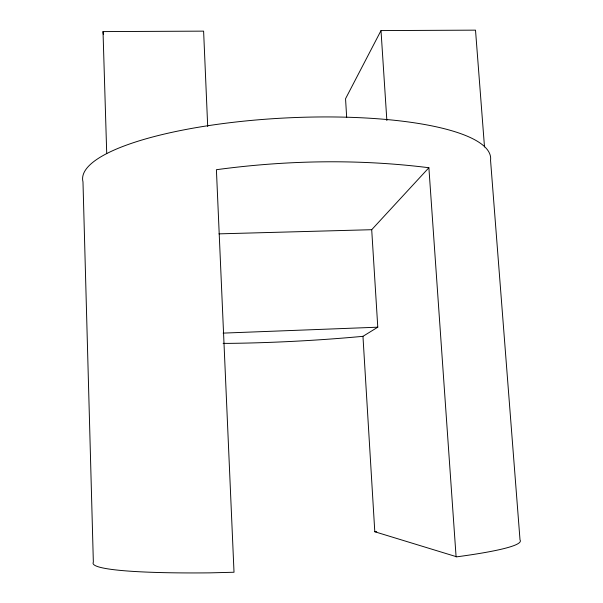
<?xml version="1.0" encoding="UTF-8"?>
<svg xmlns="http://www.w3.org/2000/svg" width="603" height="603" viewBox="0 0 603 603"><rect width="100%" height="100%" fill="white"/><g stroke="black" fill="none" stroke-linecap="round" stroke-linejoin="round"><path stroke-width="0.9" d="M484.503 146.974L475.511 30.15L381.006 30.587L345.549 98.741L346.68 117.464M371.704 229.705L428.884 167.732C358.393 158.883 286.757 160.202 216.402 169.707L234.017 572.247L210.357 572.85A213.944 17.66 -3 0 1 93.352 562.237L82.98 181.812A204.296 50.705 -3 0 1 283.651 118.067A204.296 50.705 -3 0 1 490.556 160.292L520.02 539.934A213.944 17.66 -3 0 1 456.81 556.825L374.795 531.748L362.961 336.323L377.787 327.195L371.704 229.705L218.987 233.858M223.14 333.112L377.787 327.195M106.723 153.584L103.023 31.597L203.61 31.137L207.703 126.502M223.133 343.356L228.763 343.378A208.005 25.153 -3 0 0 362.961 336.323M103.023 31.597L103.362 34.394M428.884 167.732L456.102 556.901M381.006 30.587L386.862 120.577M374.795 531.748A213.944 17.66 -3 0 1 376.709 531.703"/></g></svg>
